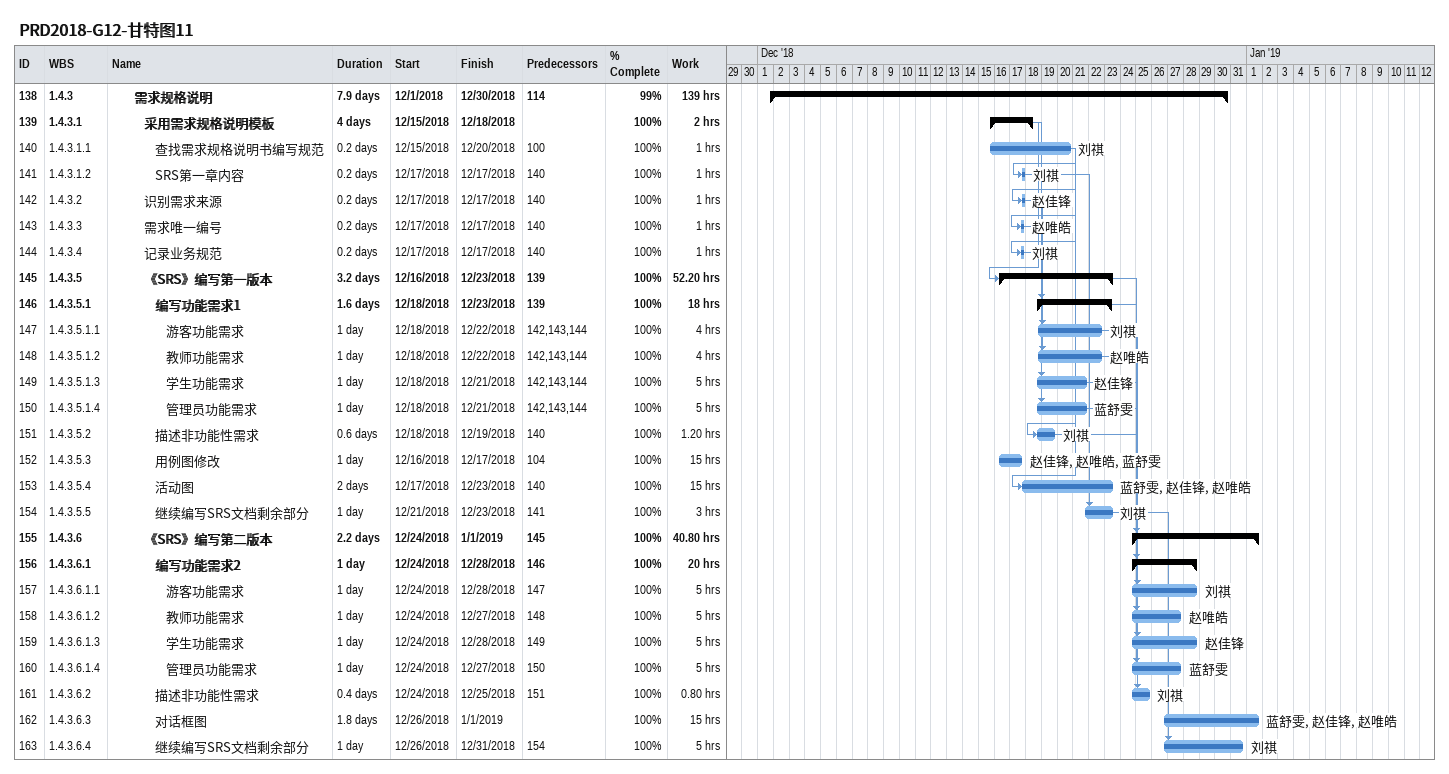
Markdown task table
PRD2018-G12-甘特图11

| ID | WBS | Task | Duration | Start | Finish | Predecessors | Resources | % complete | Work (h) |
|---|---|---|---|---|---|---|---|---|---|
| 138 | 1.4.3 | **需求规格说明** | 7.9d | 2018-12-01 | 2018-12-30 | 114 |  | 99 | 139 |
| 139 | 1.4.3.1 | **采用需求规格说明模板** | 4d | 2018-12-15 | 2018-12-18 |  |  | 100 | 2 |
| 140 | 1.4.3.1.1 | 查找需求规格说明书编写规范 | 0.2d | 2018-12-15 | 2018-12-20 | 100 | 刘祺 | 100 | 1 |
| 141 | 1.4.3.1.2 | SRS第一章内容 | 0.2d | 2018-12-17 | 2018-12-17 | 140 | 刘祺 | 100 | 1 |
| 142 | 1.4.3.2 | 识别需求来源 | 0.2d | 2018-12-17 | 2018-12-17 | 140 | 赵佳锋 | 100 | 1 |
| 143 | 1.4.3.3 | 需求唯一编号 | 0.2d | 2018-12-17 | 2018-12-17 | 140 | 赵唯皓 | 100 | 1 |
| 144 | 1.4.3.4 | 记录业务规范 | 0.2d | 2018-12-17 | 2018-12-17 | 140 | 刘祺 | 100 | 1 |
| 145 | 1.4.3.5 | **《SRS》编写第一版本** | 3.2d | 2018-12-16 | 2018-12-23 | 139 |  | 100 | 52.20 |
| 146 | 1.4.3.5.1 | **编写功能需求1** | 1.6d | 2018-12-18 | 2018-12-23 | 139 |  | 100 | 18 |
| 147 | 1.4.3.5.1.1 | 游客功能需求 | 1d | 2018-12-18 | 2018-12-22 | 142, 143, 144 | 刘祺 | 100 | 4 |
| 148 | 1.4.3.5.1.2 | 教师功能需求 | 1d | 2018-12-18 | 2018-12-22 | 142, 143, 144 | 赵唯皓 | 100 | 4 |
| 149 | 1.4.3.5.1.3 | 学生功能需求 | 1d | 2018-12-18 | 2018-12-21 | 142, 143, 144 | 赵佳锋 | 100 | 5 |
| 150 | 1.4.3.5.1.4 | 管理员功能需求 | 1d | 2018-12-18 | 2018-12-21 | 142, 143, 144 | 蓝舒雯 | 100 | 5 |
| 151 | 1.4.3.5.2 | 描述非功能性需求 | 0.6d | 2018-12-18 | 2018-12-19 | 140 | 刘祺 | 100 | 1.20 |
| 152 | 1.4.3.5.3 | 用例图修改 | 1d | 2018-12-16 | 2018-12-17 | 104 | 赵佳锋, 赵唯皓, 蓝舒雯 | 100 | 15 |
| 153 | 1.4.3.5.4 | 活动图 | 2d | 2018-12-17 | 2018-12-23 | 140 | 蓝舒雯, 赵佳锋, 赵唯皓 | 100 | 15 |
| 154 | 1.4.3.5.5 | 继续编写SRS文档剩余部分 | 1d | 2018-12-21 | 2018-12-23 | 141 | 刘祺 | 100 | 3 |
| 155 | 1.4.3.6 | **《SRS》编写第二版本** | 2.2d | 2018-12-24 | 2019-01-01 | 145 |  | 100 | 40.80 |
| 156 | 1.4.3.6.1 | **编写功能需求2** | 1d | 2018-12-24 | 2018-12-28 | 146 |  | 100 | 20 |
| 157 | 1.4.3.6.1.1 | 游客功能需求 | 1d | 2018-12-24 | 2018-12-28 | 147 | 刘祺 | 100 | 5 |
| 158 | 1.4.3.6.1.2 | 教师功能需求 | 1d | 2018-12-24 | 2018-12-27 | 148 | 赵唯皓 | 100 | 5 |
| 159 | 1.4.3.6.1.3 | 学生功能需求 | 1d | 2018-12-24 | 2018-12-28 | 149 | 赵佳锋 | 100 | 5 |
| 160 | 1.4.3.6.1.4 | 管理员功能需求 | 1d | 2018-12-24 | 2018-12-27 | 150 | 蓝舒雯 | 100 | 5 |
| 161 | 1.4.3.6.2 | 描述非功能性需求 | 0.4d | 2018-12-24 | 2018-12-25 | 151 | 刘祺 | 100 | 0.80 |
| 162 | 1.4.3.6.3 | 对话框图 | 1.8d | 2018-12-26 | 2019-01-01 |  | 蓝舒雯, 赵佳锋, 赵唯皓 | 100 | 15 |
| 163 | 1.4.3.6.4 | 继续编写SRS文档剩余部分 | 1d | 2018-12-26 | 2018-12-31 | 154 | 刘祺 | 100 | 5 |
